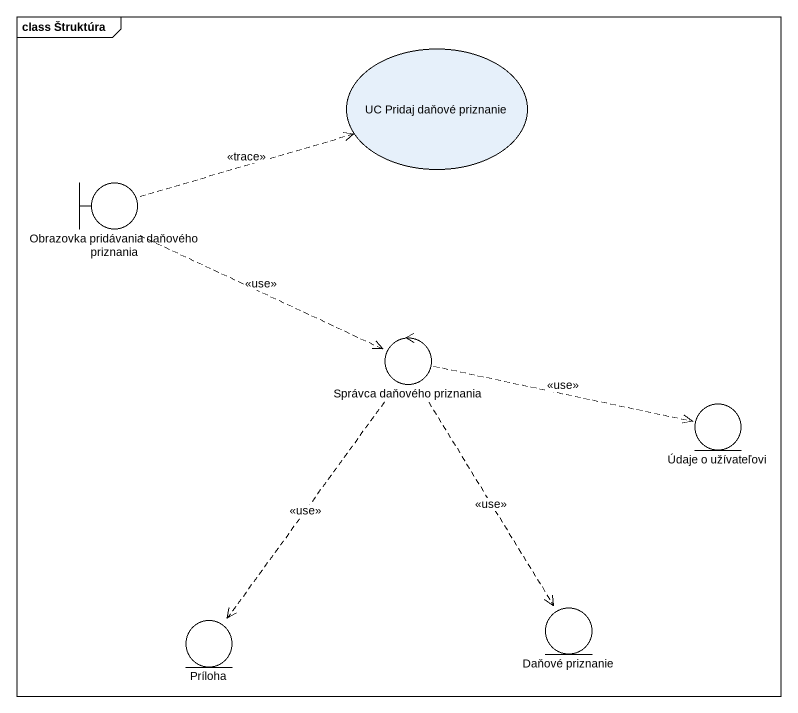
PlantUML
@startuml
mainframe class Štruktúra
usecase "UC Pridaj daňové priznanie" as UC_Pridaj_daňové_priznanie
boundary "Obrazovka pridávania daňového priznania" as Obrazovka_pridávania
control "Správca daňového priznania" as Správca_daňového_priznania
entity "Údaje o užívateľovi" as Údaje_o_užívateľovi
entity "Daňové priznanie" as Daňové_priznanie
entity Príloha
Obrazovka_pridávania .right.> UC_Pridaj_daňové_priznanie : <<trace>>
Obrazovka_pridávania ..> Správca_daňového_priznania : <<use>>
Správca_daňového_priznania .right.> Údaje_o_užívateľovi : <<use>>
Správca_daňového_priznania ..> Daňové_priznanie : <<use>>
Správca_daňového_priznania ..> Príloha : <<use>>
@enduml
